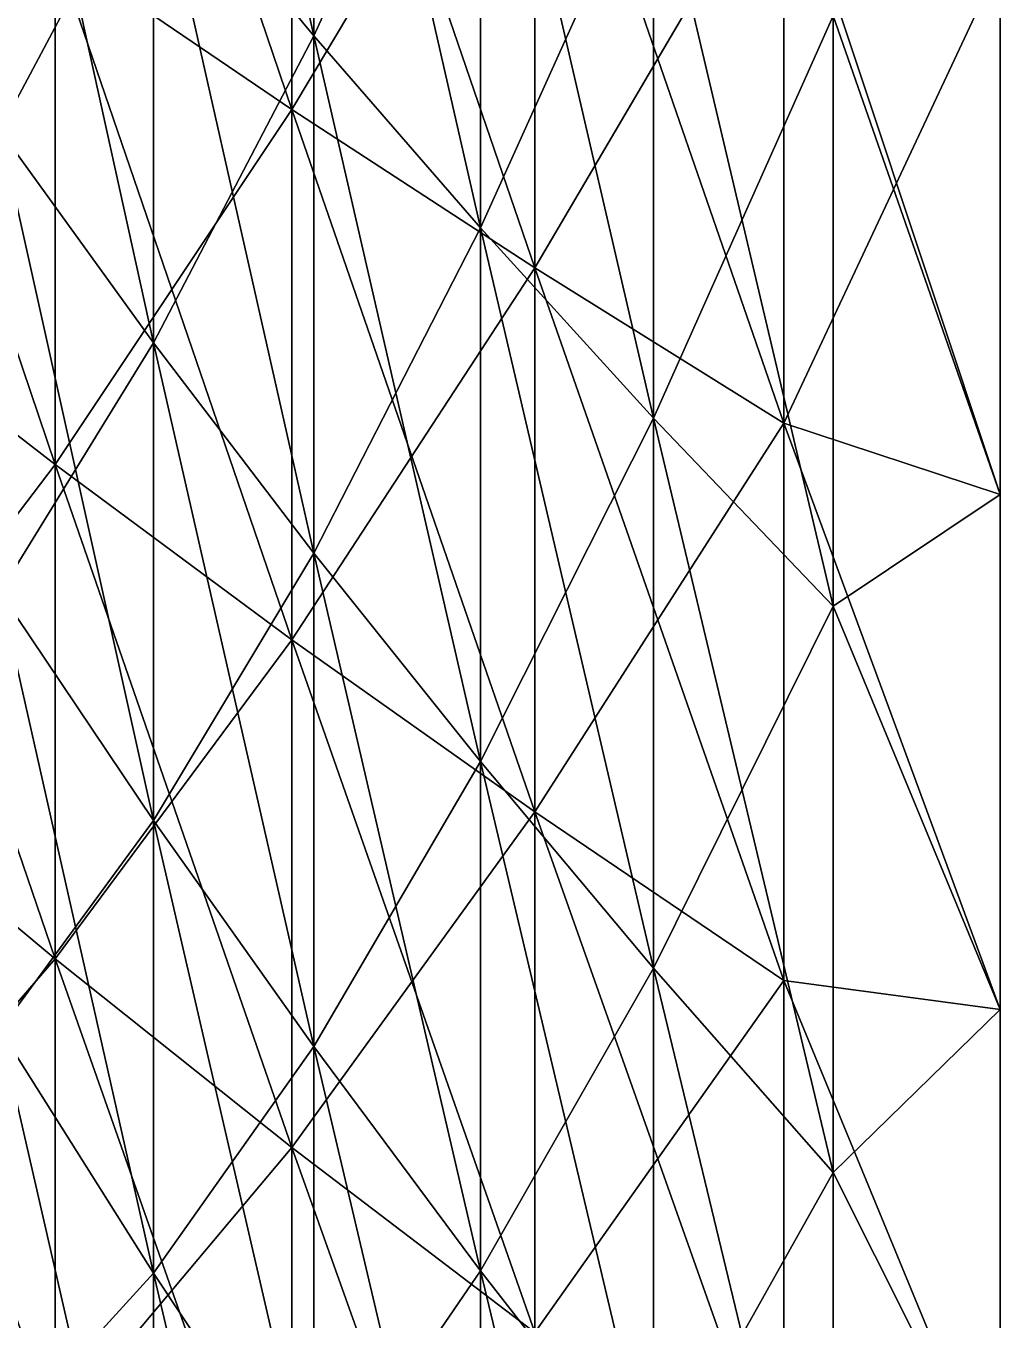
# Model space of a CAD drawing. Header units: inches. Extents: x 0 to 100, y -254 to 254.
# Drawn here: x 79.29 to 100, y -155.62 to -128.12 of the extents above; entities that cross this region are included whole.
import ezdxf

# ---------------------------------------------------------------- set-up
doc = ezdxf.new("R2010")
doc.units = ezdxf.units.IN
doc.header["$LTSCALE"] = 125.488919
doc.header["$MEASUREMENT"] = 0
for name, color, linetype in [('1', 7, 'CONTINUOUS'), ('2', 7, 'CONTINUOUS'), ('3', 7, 'CONTINUOUS'), ('4', 7, 'CONTINUOUS')]:
    doc.layers.add(name, color=color, linetype=linetype)

msp = doc.modelspace()

# ---------------------------------------------------------------- linework, layer by layer
at = {"layer": '1', "linetype": 'CONTINUOUS'}
for points in [[(79.919, -126.478, -192.3), (79.919, -115.082, -199.328), (84.949, -129.901, -197.506), (79.919, -126.478, -192.3)], [(84.949, -129.901, -197.506), (79.919, -115.082, -199.328), (84.949, -118.198, -204.725), (84.949, -129.901, -197.506)], [(84.949, -129.901, -197.506), (84.949, -118.198, -204.725), (90.112, -133.265, -202.62), (84.949, -129.901, -197.506)], [(90.112, -133.265, -202.62), (84.949, -118.198, -204.725), (90.112, -121.258, -210.025), (90.112, -133.265, -202.62)], [(90.112, -133.265, -202.62), (90.112, -121.258, -210.025), (95.406, -136.566, -207.639), (90.112, -133.265, -202.62)], [(95.406, -136.566, -207.639), (90.112, -121.258, -210.025), (95.406, -124.262, -215.229), (95.406, -136.566, -207.639)], [(75.024, -133.66, -179.537), (75.024, -122.995, -187.005), (79.919, -137.445, -184.62), (75.024, -133.66, -179.537)], [(79.919, -137.445, -184.62), (75.024, -122.995, -187.005), (79.919, -126.478, -192.3), (79.919, -137.445, -184.62)], [(100, -126.767, -219.566), (100, -138.084, -212.631), (95.406, -124.262, -215.229), (100, -126.767, -219.566)], [(100, -138.084, -212.631), (95.406, -136.566, -207.639), (95.406, -124.262, -215.229), (100, -138.084, -212.631)], [(79.919, -137.445, -184.62), (79.919, -126.478, -192.3), (84.949, -141.166, -189.618), (79.919, -137.445, -184.62)], [(84.949, -141.166, -189.618), (79.919, -126.478, -192.3), (84.949, -129.901, -197.506), (84.949, -141.166, -189.618)], [(84.949, -141.166, -189.618), (84.949, -129.901, -197.506), (90.112, -144.821, -194.528), (84.949, -141.166, -189.618)], [(90.112, -144.821, -194.528), (84.949, -129.901, -197.506), (90.112, -133.265, -202.62), (90.112, -144.821, -194.528)], [(90.112, -144.821, -194.528), (90.112, -133.265, -202.62), (95.406, -148.409, -199.347), (90.112, -144.821, -194.528)], [(95.406, -148.409, -199.347), (90.112, -133.265, -202.62), (95.406, -136.566, -207.639), (95.406, -148.409, -199.347)], [(75.024, -143.873, -171.461), (75.024, -133.66, -179.537), (79.919, -147.947, -176.316), (75.024, -143.873, -171.461)], [(79.919, -147.947, -176.316), (75.024, -133.66, -179.537), (79.919, -137.445, -184.62), (79.919, -147.947, -176.316)], [(100, -138.084, -212.631), (100, -149.023, -205.113), (95.406, -136.566, -207.639), (100, -138.084, -212.631)], [(100, -149.023, -205.113), (95.406, -148.409, -199.347), (95.406, -136.566, -207.639), (100, -149.023, -205.113)], [(79.919, -147.947, -176.316), (79.919, -137.445, -184.62), (84.949, -151.952, -181.089), (79.919, -147.947, -176.316)], [(84.949, -151.952, -181.089), (79.919, -137.445, -184.62), (84.949, -141.166, -189.618), (84.949, -151.952, -181.089)], [(84.949, -151.952, -181.089), (84.949, -141.166, -189.618), (90.112, -155.887, -185.778), (84.949, -151.952, -181.089)], [(90.112, -155.887, -185.778), (84.949, -141.166, -189.618), (90.112, -144.821, -194.528), (90.112, -155.887, -185.778)], [(75.024, -153.599, -162.806), (75.024, -143.873, -171.461), (79.919, -157.949, -167.416), (75.024, -153.599, -162.806)], [(79.919, -157.949, -167.416), (75.024, -143.873, -171.461), (79.919, -147.947, -176.316), (79.919, -157.949, -167.416)], [(90.112, -155.887, -185.778), (90.112, -144.821, -194.528), (95.406, -159.749, -190.381), (90.112, -155.887, -185.778)], [(95.406, -159.749, -190.381), (90.112, -144.821, -194.528), (95.406, -148.409, -199.347), (95.406, -159.749, -190.381)], [(79.919, -157.949, -167.416), (79.919, -147.947, -176.316), (84.949, -162.224, -171.948), (79.919, -157.949, -167.416)], [(84.949, -162.224, -171.948), (79.919, -147.947, -176.316), (84.949, -151.952, -181.089), (84.949, -162.224, -171.948)], [(100, -149.023, -205.113), (100, -159.554, -197.032), (95.406, -148.409, -199.347), (100, -149.023, -205.113)], [(100, -159.554, -197.032), (95.406, -159.749, -190.381), (95.406, -148.409, -199.347), (100, -159.554, -197.032)], [(84.949, -162.224, -171.948), (84.949, -151.952, -181.089), (90.112, -166.425, -176.4), (84.949, -162.224, -171.948)], [(90.112, -166.425, -176.4), (84.949, -151.952, -181.089), (90.112, -155.887, -185.778), (90.112, -166.425, -176.4)], [(75.024, -162.806, -153.599), (75.024, -153.599, -162.806), (79.919, -167.416, -157.949), (75.024, -162.806, -153.599)], [(79.919, -167.416, -157.949), (75.024, -153.599, -162.806), (79.919, -157.949, -167.416), (79.919, -167.416, -157.949)]]:
    msp.add_3dface(points, dxfattribs=at)
at = {"layer": '2', "linetype": 'CONTINUOUS'}
for points in [[(85.412, -128.336, -185.927), (85.412, -116.876, -193.337), (82.008, -124.219, -179.962), (85.412, -128.336, -185.927)], [(85.412, -128.336, -185.927), (88.954, -120.592, -199.483), (85.412, -116.876, -193.337), (85.412, -128.336, -185.927)], [(78.744, -130.348, -166.377), (82.008, -124.219, -179.962), (78.744, -120.065, -173.944), (78.744, -130.348, -166.377)], [(88.954, -132.416, -191.838), (88.954, -120.592, -199.483), (85.412, -128.336, -185.927), (88.954, -132.416, -191.838)], [(88.954, -132.416, -191.838), (92.633, -124.271, -205.57), (88.954, -120.592, -199.483), (88.954, -132.416, -191.838)], [(82.008, -134.858, -172.133), (82.008, -124.219, -179.962), (78.744, -130.348, -166.377), (82.008, -134.858, -172.133)], [(82.008, -134.858, -172.133), (85.412, -128.336, -185.927), (82.008, -124.219, -179.962), (82.008, -134.858, -172.133)], [(92.633, -136.456, -197.691), (92.633, -124.271, -205.57), (88.954, -132.416, -191.838), (92.633, -136.456, -197.691)], [(92.633, -136.456, -197.691), (96.448, -127.914, -211.595), (92.633, -124.271, -205.57), (92.633, -136.456, -197.691)], [(100, -126.767, -219.566), (96.448, -127.914, -211.595), (100, -138.084, -212.631), (100, -126.767, -219.566)], [(96.448, -140.456, -203.486), (96.448, -127.914, -211.595), (92.633, -136.456, -197.691), (96.448, -140.456, -203.486)], [(96.448, -127.914, -211.595), (96.448, -140.456, -203.486), (100, -138.084, -212.631), (96.448, -127.914, -211.595)], [(85.412, -139.328, -177.839), (85.412, -128.336, -185.927), (82.008, -134.858, -172.133), (85.412, -139.328, -177.839)], [(85.412, -139.328, -177.839), (88.954, -132.416, -191.838), (85.412, -128.336, -185.927), (85.412, -139.328, -177.839)], [(78.744, -140.156, -158.203), (82.008, -134.858, -172.133), (78.744, -130.348, -166.377), (78.744, -140.156, -158.203)], [(88.954, -143.757, -183.493), (88.954, -132.416, -191.838), (85.412, -139.328, -177.839), (88.954, -143.757, -183.493)], [(88.954, -143.757, -183.493), (92.633, -136.456, -197.691), (88.954, -132.416, -191.838), (88.954, -143.757, -183.493)], [(82.008, -145.005, -163.677), (82.008, -134.858, -172.133), (78.744, -140.156, -158.203), (82.008, -145.005, -163.677)], [(82.008, -145.005, -163.677), (85.412, -139.328, -177.839), (82.008, -134.858, -172.133), (82.008, -145.005, -163.677)], [(92.633, -148.144, -189.092), (92.633, -136.456, -197.691), (88.954, -143.757, -183.493), (92.633, -148.144, -189.092)], [(92.633, -148.144, -189.092), (96.448, -140.456, -203.486), (92.633, -136.456, -197.691), (92.633, -148.144, -189.092)], [(100, -138.084, -212.631), (96.448, -140.456, -203.486), (100, -149.023, -205.113), (100, -138.084, -212.631)], [(85.412, -149.811, -169.102), (85.412, -139.328, -177.839), (82.008, -145.005, -163.677), (85.412, -149.811, -169.102)], [(85.412, -149.811, -169.102), (88.954, -143.757, -183.493), (85.412, -139.328, -177.839), (85.412, -149.811, -169.102)], [(78.744, -149.452, -149.452), (82.008, -145.005, -163.677), (78.744, -140.156, -158.203), (78.744, -149.452, -149.452)], [(96.448, -152.486, -194.634), (96.448, -140.456, -203.486), (92.633, -148.144, -189.092), (96.448, -152.486, -194.634)], [(96.448, -140.456, -203.486), (96.448, -152.486, -194.634), (100, -149.023, -205.113), (96.448, -140.456, -203.486)], [(88.954, -154.574, -174.478), (88.954, -143.757, -183.493), (85.412, -149.811, -169.102), (88.954, -154.574, -174.478)], [(88.954, -154.574, -174.478), (92.633, -148.144, -189.092), (88.954, -143.757, -183.493), (88.954, -154.574, -174.478)], [(82.008, -154.623, -154.623), (82.008, -145.005, -163.677), (78.744, -149.452, -149.452), (82.008, -154.623, -154.623)], [(82.008, -154.623, -154.623), (85.412, -149.811, -169.102), (82.008, -145.005, -163.677), (82.008, -154.623, -154.623)], [(92.633, -159.291, -179.802), (92.633, -148.144, -189.092), (88.954, -154.574, -174.478), (92.633, -159.291, -179.802)], [(92.633, -159.291, -179.802), (96.448, -152.486, -194.634), (92.633, -148.144, -189.092), (92.633, -159.291, -179.802)], [(100, -149.023, -205.113), (96.448, -152.486, -194.634), (100, -159.554, -197.032), (100, -149.023, -205.113)], [(78.744, -158.203, -140.156), (82.008, -154.623, -154.623), (78.744, -149.452, -149.452), (78.744, -158.203, -140.156)], [(85.412, -159.748, -159.748), (85.412, -149.811, -169.102), (82.008, -154.623, -154.623), (85.412, -159.748, -159.748)], [(85.412, -159.748, -159.748), (88.954, -154.574, -174.478), (85.412, -149.811, -169.102), (85.412, -159.748, -159.748)], [(96.448, -163.959, -185.072), (96.448, -152.486, -194.634), (92.633, -159.291, -179.802), (96.448, -163.959, -185.072)], [(96.448, -152.486, -194.634), (96.448, -163.959, -185.072), (100, -159.554, -197.032), (96.448, -152.486, -194.634)], [(82.008, -163.677, -145.005), (82.008, -154.623, -154.623), (78.744, -158.203, -140.156), (82.008, -163.677, -145.005)], [(82.008, -163.677, -145.005), (85.412, -159.748, -159.748), (82.008, -154.623, -154.623), (82.008, -163.677, -145.005)], [(88.954, -164.827, -164.827), (88.954, -154.574, -174.478), (85.412, -159.748, -159.748), (88.954, -164.827, -164.827)], [(88.954, -164.827, -164.827), (92.633, -159.291, -179.802), (88.954, -154.574, -174.478), (88.954, -164.827, -164.827)]]:
    msp.add_3dface(points, dxfattribs=at)
at = {"layer": '3', "linetype": 'CONTINUOUS'}
for points in [[(84.949, -118.198, 204.725), (79.919, -126.478, 192.3), (84.949, -129.901, 197.506), (84.949, -118.198, 204.725)], [(84.949, -118.198, 204.725), (84.949, -129.901, 197.506), (90.112, -121.258, 210.025), (84.949, -118.198, 204.725)], [(90.112, -121.258, 210.025), (84.949, -129.901, 197.506), (90.112, -133.265, 202.62), (90.112, -121.258, 210.025)], [(90.112, -121.258, 210.025), (90.112, -133.265, 202.62), (95.406, -124.262, 215.229), (90.112, -121.258, 210.025)], [(75.024, -122.995, 187.005), (75.024, -133.66, 179.537), (79.919, -126.478, 192.3), (75.024, -122.995, 187.005)], [(95.406, -124.262, 215.229), (90.112, -133.265, 202.62), (95.406, -136.566, 207.639), (95.406, -124.262, 215.229)], [(100, -126.767, 219.566), (95.406, -124.262, 215.229), (95.406, -136.566, 207.639), (100, -126.767, 219.566)], [(79.919, -126.478, 192.3), (75.024, -133.66, 179.537), (79.919, -137.445, 184.62), (79.919, -126.478, 192.3)], [(79.919, -126.478, 192.3), (79.919, -137.445, 184.62), (84.949, -129.901, 197.506), (79.919, -126.478, 192.3)], [(100, -138.084, 212.631), (100, -126.767, 219.566), (95.406, -136.566, 207.639), (100, -138.084, 212.631)], [(84.949, -129.901, 197.506), (79.919, -137.445, 184.62), (84.949, -141.166, 189.618), (84.949, -129.901, 197.506)], [(84.949, -129.901, 197.506), (84.949, -141.166, 189.618), (90.112, -133.265, 202.62), (84.949, -129.901, 197.506)], [(90.112, -133.265, 202.62), (84.949, -141.166, 189.618), (90.112, -144.821, 194.528), (90.112, -133.265, 202.62)], [(90.112, -133.265, 202.62), (90.112, -144.821, 194.528), (95.406, -136.566, 207.639), (90.112, -133.265, 202.62)], [(75.024, -133.66, 179.537), (75.024, -143.873, 171.461), (79.919, -137.445, 184.62), (75.024, -133.66, 179.537)], [(95.406, -136.566, 207.639), (90.112, -144.821, 194.528), (95.406, -148.409, 199.347), (95.406, -136.566, 207.639)], [(100, -149.023, 205.113), (100, -138.084, 212.631), (95.406, -136.566, 207.639), (100, -149.023, 205.113)], [(100, -149.023, 205.113), (95.406, -136.566, 207.639), (95.406, -148.409, 199.347), (100, -149.023, 205.113)], [(79.919, -137.445, 184.62), (75.024, -143.873, 171.461), (79.919, -147.947, 176.316), (79.919, -137.445, 184.62)], [(79.919, -137.445, 184.62), (79.919, -147.947, 176.316), (84.949, -141.166, 189.618), (79.919, -137.445, 184.62)], [(84.949, -141.166, 189.618), (79.919, -147.947, 176.316), (84.949, -151.952, 181.089), (84.949, -141.166, 189.618)], [(84.949, -141.166, 189.618), (84.949, -151.952, 181.089), (90.112, -144.821, 194.528), (84.949, -141.166, 189.618)], [(75.024, -143.873, 171.461), (75.024, -153.599, 162.806), (79.919, -147.947, 176.316), (75.024, -143.873, 171.461)], [(90.112, -144.821, 194.528), (84.949, -151.952, 181.089), (90.112, -155.887, 185.778), (90.112, -144.821, 194.528)], [(90.112, -144.821, 194.528), (90.112, -155.887, 185.778), (95.406, -148.409, 199.347), (90.112, -144.821, 194.528)], [(79.919, -147.947, 176.316), (75.024, -153.599, 162.806), (79.919, -157.949, 167.416), (79.919, -147.947, 176.316)], [(79.919, -147.947, 176.316), (79.919, -157.949, 167.416), (84.949, -151.952, 181.089), (79.919, -147.947, 176.316)], [(95.406, -148.409, 199.347), (90.112, -155.887, 185.778), (95.406, -159.749, 190.381), (95.406, -148.409, 199.347)], [(100, -159.554, 197.032), (100, -149.023, 205.113), (95.406, -148.409, 199.347), (100, -159.554, 197.032)], [(100, -159.554, 197.032), (95.406, -148.409, 199.347), (95.406, -159.749, 190.381), (100, -159.554, 197.032)], [(84.949, -151.952, 181.089), (79.919, -157.949, 167.416), (84.949, -162.224, 171.948), (84.949, -151.952, 181.089)], [(84.949, -151.952, 181.089), (84.949, -162.224, 171.948), (90.112, -155.887, 185.778), (84.949, -151.952, 181.089)], [(75.024, -153.599, 162.806), (75.024, -162.806, 153.599), (79.919, -157.949, 167.416), (75.024, -153.599, 162.806)]]:
    msp.add_3dface(points, dxfattribs=at)
at = {"layer": '4', "linetype": 'CONTINUOUS'}
for points in [[(85.412, -116.876, 193.337), (85.412, -128.336, 185.927), (82.008, -113.126, 187.133), (85.412, -116.876, 193.337)], [(82.008, -113.126, 187.133), (85.412, -128.336, 185.927), (82.008, -124.219, 179.962), (82.008, -113.126, 187.133)], [(88.954, -120.592, 199.483), (88.954, -132.416, 191.838), (85.412, -116.876, 193.337), (88.954, -120.592, 199.483)], [(85.412, -116.876, 193.337), (88.954, -132.416, 191.838), (85.412, -128.336, 185.927), (85.412, -116.876, 193.337)], [(82.008, -124.219, 179.962), (82.008, -134.858, 172.133), (78.744, -120.065, 173.944), (82.008, -124.219, 179.962)], [(78.744, -120.065, 173.944), (82.008, -134.858, 172.133), (78.744, -130.348, 166.377), (78.744, -120.065, 173.944)], [(92.633, -124.271, 205.57), (92.633, -136.456, 197.691), (88.954, -120.592, 199.483), (92.633, -124.271, 205.57)], [(88.954, -120.592, 199.483), (92.633, -136.456, 197.691), (88.954, -132.416, 191.838), (88.954, -120.592, 199.483)], [(85.412, -128.336, 185.927), (85.412, -139.328, 177.839), (82.008, -124.219, 179.962), (85.412, -128.336, 185.927)], [(82.008, -124.219, 179.962), (85.412, -139.328, 177.839), (82.008, -134.858, 172.133), (82.008, -124.219, 179.962)], [(96.448, -127.914, 211.595), (96.448, -140.456, 203.486), (92.633, -124.271, 205.57), (96.448, -127.914, 211.595)], [(92.633, -124.271, 205.57), (96.448, -140.456, 203.486), (92.633, -136.456, 197.691), (92.633, -124.271, 205.57)], [(100, -126.767, 219.566), (100, -138.084, 212.631), (96.448, -127.914, 211.595), (100, -126.767, 219.566)], [(96.448, -127.914, 211.595), (100, -138.084, 212.631), (96.448, -140.456, 203.486), (96.448, -127.914, 211.595)], [(88.954, -132.416, 191.838), (88.954, -143.757, 183.493), (85.412, -128.336, 185.927), (88.954, -132.416, 191.838)], [(85.412, -128.336, 185.927), (88.954, -143.757, 183.493), (85.412, -139.328, 177.839), (85.412, -128.336, 185.927)], [(82.008, -134.858, 172.133), (82.008, -145.005, 163.677), (78.744, -130.348, 166.377), (82.008, -134.858, 172.133)], [(78.744, -130.348, 166.377), (82.008, -145.005, 163.677), (78.744, -140.156, 158.203), (78.744, -130.348, 166.377)], [(92.633, -136.456, 197.691), (92.633, -148.144, 189.092), (88.954, -132.416, 191.838), (92.633, -136.456, 197.691)], [(88.954, -132.416, 191.838), (92.633, -148.144, 189.092), (88.954, -143.757, 183.493), (88.954, -132.416, 191.838)], [(85.412, -139.328, 177.839), (85.412, -149.811, 169.102), (82.008, -134.858, 172.133), (85.412, -139.328, 177.839)], [(82.008, -134.858, 172.133), (85.412, -149.811, 169.102), (82.008, -145.005, 163.677), (82.008, -134.858, 172.133)], [(96.448, -140.456, 203.486), (96.448, -152.486, 194.634), (92.633, -136.456, 197.691), (96.448, -140.456, 203.486)], [(92.633, -136.456, 197.691), (96.448, -152.486, 194.634), (92.633, -148.144, 189.092), (92.633, -136.456, 197.691)], [(100, -138.084, 212.631), (100, -149.023, 205.113), (96.448, -140.456, 203.486), (100, -138.084, 212.631)], [(88.954, -143.757, 183.493), (88.954, -154.574, 174.478), (85.412, -139.328, 177.839), (88.954, -143.757, 183.493)], [(85.412, -139.328, 177.839), (88.954, -154.574, 174.478), (85.412, -149.811, 169.102), (85.412, -139.328, 177.839)], [(82.008, -145.005, 163.677), (82.008, -154.623, 154.623), (78.744, -140.156, 158.203), (82.008, -145.005, 163.677)], [(78.744, -140.156, 158.203), (82.008, -154.623, 154.623), (78.744, -149.452, 149.452), (78.744, -140.156, 158.203)], [(96.448, -140.456, 203.486), (100, -149.023, 205.113), (96.448, -152.486, 194.634), (96.448, -140.456, 203.486)], [(92.633, -148.144, 189.092), (92.633, -159.291, 179.802), (88.954, -143.757, 183.493), (92.633, -148.144, 189.092)], [(88.954, -143.757, 183.493), (92.633, -159.291, 179.802), (88.954, -154.574, 174.478), (88.954, -143.757, 183.493)], [(85.412, -149.811, 169.102), (85.412, -159.748, 159.748), (82.008, -145.005, 163.677), (85.412, -149.811, 169.102)], [(82.008, -145.005, 163.677), (85.412, -159.748, 159.748), (82.008, -154.623, 154.623), (82.008, -145.005, 163.677)], [(96.448, -152.486, 194.634), (96.448, -163.959, 185.072), (92.633, -148.144, 189.092), (96.448, -152.486, 194.634)], [(92.633, -148.144, 189.092), (96.448, -163.959, 185.072), (92.633, -159.291, 179.802), (92.633, -148.144, 189.092)], [(100, -149.023, 205.113), (100, -159.554, 197.032), (96.448, -152.486, 194.634), (100, -149.023, 205.113)], [(82.008, -154.623, 154.623), (82.008, -163.677, 145.005), (78.744, -149.452, 149.452), (82.008, -154.623, 154.623)], [(78.744, -149.452, 149.452), (82.008, -163.677, 145.005), (78.744, -158.203, 140.156), (78.744, -149.452, 149.452)], [(88.954, -154.574, 174.478), (88.954, -164.827, 164.827), (85.412, -149.811, 169.102), (88.954, -154.574, 174.478)], [(85.412, -149.811, 169.102), (88.954, -164.827, 164.827), (85.412, -159.748, 159.748), (85.412, -149.811, 169.102)], [(96.448, -152.486, 194.634), (100, -159.554, 197.032), (96.448, -163.959, 185.072), (96.448, -152.486, 194.634)], [(85.412, -159.748, 159.748), (85.412, -169.102, 149.811), (82.008, -154.623, 154.623), (85.412, -159.748, 159.748)], [(82.008, -154.623, 154.623), (85.412, -169.102, 149.811), (82.008, -163.677, 145.005), (82.008, -154.623, 154.623)], [(92.633, -159.291, 179.802), (92.633, -169.856, 169.856), (88.954, -154.574, 174.478), (92.633, -159.291, 179.802)], [(88.954, -154.574, 174.478), (92.633, -169.856, 169.856), (88.954, -164.827, 164.827), (88.954, -154.574, 174.478)]]:
    msp.add_3dface(points, dxfattribs=at)

doc.saveas('drawing.dxf')
